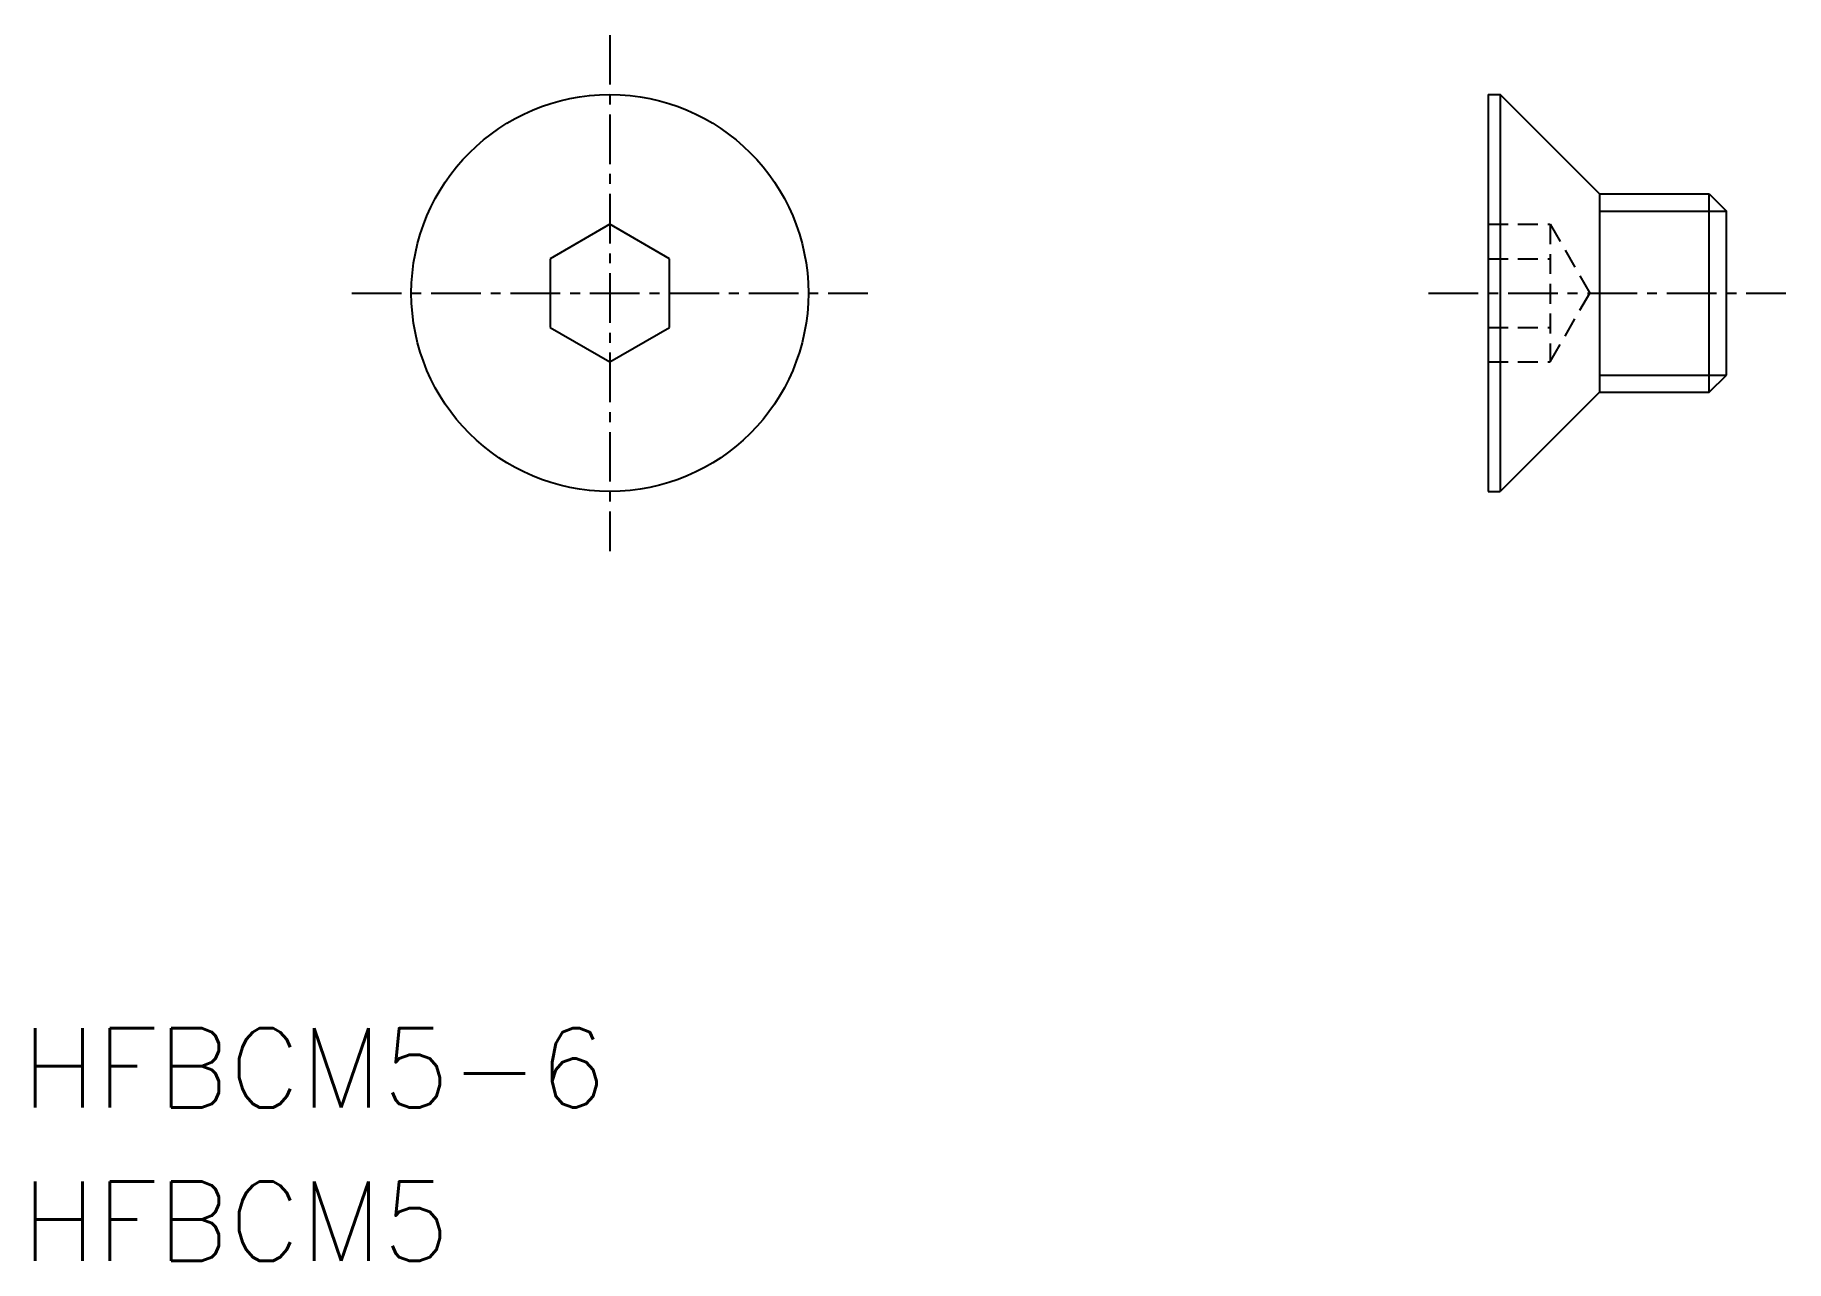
# Model space of a CAD drawing. Extents: x -14.5 to 29.6, y -24.4 to 6.5.
import ezdxf

# ---------------------------------------------------------------- set-up
doc = ezdxf.new("R2010")
doc.units = 0
doc.linetypes.add('CENTER', pattern=[2, 1.25, -0.25, 0.25, -0.25])
doc.linetypes.add('DASHED', pattern=[0.75, 0.5, -0.25])
doc.layers.get('0').update_dxf_attribs({"linetype": 'CONTINUOUS'})
doc.layers.add('CENTER', color=1, linetype='CENTER')
doc.styles.get("Standard").update_dxf_attribs({"font": 'txt.shx', "bigfont": 'bigfont.shx'})

msp = doc.modelspace()

# ---------------------------------------------------------------- linework, layer by layer
at = {"color": 7, "linetype": 'CONTINUOUS'}
for p, q in [((22.123, 5), (22.123, -5)), ((22.123, 5), (22.423, 5)), ((24.923, 2.5), (22.423, 5)), ((22.423, 5), (22.423, -5)), ((24.923, 2.5), (27.69, 2.5)), ((24.923, 2.5), (24.923, -2.5)), ((27.69, 2.5), (28.123, 2.067)), ((27.69, -2.5), (27.69, 2.5)), ((28.123, -2.067), (28.123, 2.067)), ((0, 1.732), (-1.5, 0.866)), ((1.5, 0.866), (0, 1.732)), ((-1.5, 0.866), (-1.5, -0.866)), ((1.5, -0.866), (1.5, 0.866)), ((-1.5, -0.866), (0, -1.732)), ((0, -1.732), (1.5, -0.866)), ((27.69, -2.5), (28.123, -2.067)), ((24.923, -2.5), (22.423, -5)), ((24.923, -2.5), (27.69, -2.5)), ((22.123, -5), (22.423, -5))]:
    msp.add_line(p, q, dxfattribs=at)
at = {"color": 3, "linetype": 'CONTINUOUS'}
for p, q in [((24.923, 2.067), (28.123, 2.067)), ((24.923, -2.067), (28.123, -2.067))]:
    msp.add_line(p, q, dxfattribs=at)
at = {"color": 3, "linetype": 'DASHED'}
for p, q in [((22.123, 1.732), (23.683, 1.732)), ((23.683, 1.732), (24.683, 0)), ((23.683, 1.732), (23.683, -1.732)), ((23.933, 1.299), (23.933, 1.299)), ((22.123, 0.866), (23.683, 0.866)), ((24.183, 0.866), (24.183, 0.866)), ((23.683, -1.732), (24.683, 0)), ((22.123, -0.866), (23.683, -0.866)), ((22.123, -1.732), (23.683, -1.732))]:
    msp.add_line(p, q, dxfattribs=at)
at = {"color": 7, "linetype": 'CONTINUOUS'}
msp.add_circle((0, 0), 5, dxfattribs=at)
at = {"layer": 'CENTER', "color": 1, "linetype": 'CENTER'}
for p, q in [((0, 6.5), (0, -6.5)), ((-6.5, 0), (6.5, 0)), ((20.623, 0), (29.623, 0))]:
    msp.add_line(p, q, dxfattribs=at)

# ---------------------------------------------------------------- texts
at = {"color": 7, "linetype": 'CONTINUOUS'}
for s, p in [('HFBCM5-6', (-14.821, -20.518)), ('HFBCM5', (-14.821, -24.38))]:
    msp.add_text(s, height=2, dxfattribs=at).set_placement(p)

doc.saveas('drawing.dxf')
